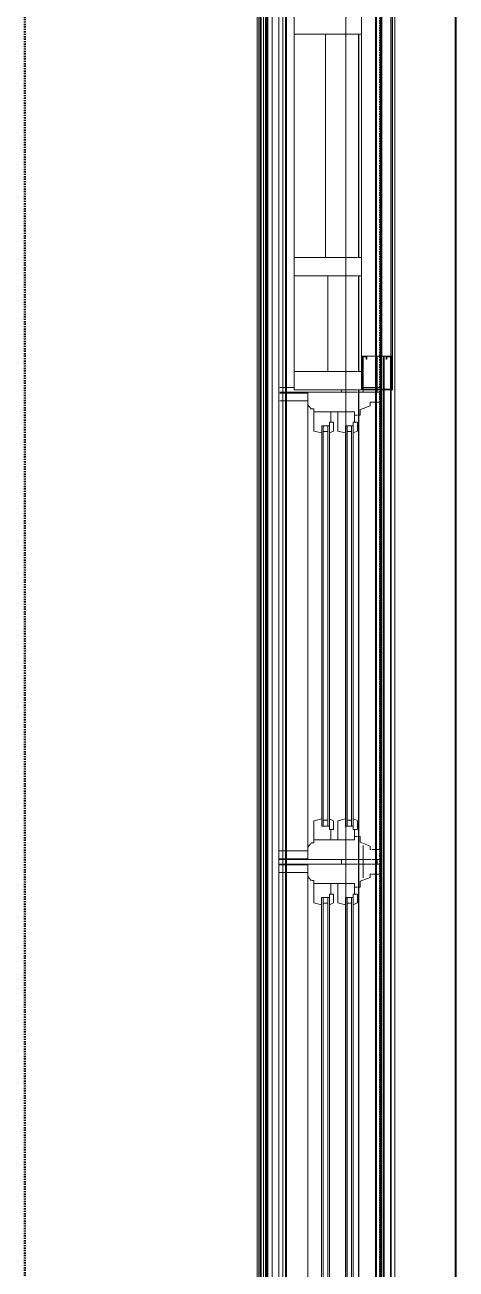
# Model space of a CAD drawing. Header units: inches. Extents: x -4235 to -464, y 9767 to 12269.
# Drawn here: x -2096.8 to -2061.7, y 10670.6 to 10771.9 of the extents above; entities that cross this region are included whole.
import ezdxf

# ---------------------------------------------------------------- set-up
doc = ezdxf.new("R2010")
doc.units = ezdxf.units.IN
doc.header["$MEASUREMENT"] = 0
doc.linetypes.add('Dash 1_16_', pattern=[0.125, 0.0625, -0.0625])
for name, color, linetype, lineweight in [('A-FLOR-1', 192, 'Continuous', 9), ('A-GLAZ-1', 151, 'Continuous', 9), ('A-GLAZ-2', 151, 'Continuous', 20), ('A-GLAZ-CWMG', 51, 'Continuous', 9), ('A-GLAZ-CWMG-1', 9, 'Continuous', 9), ('A-ROOF-1', 10, 'Dash 1_16_', 9), ('A-WALL-1', 113, 'Continuous', 9), ('C-PROP-LINE-1', 91, 'Dash 1_16_', 50)]:
    doc.layers.add(name, color=color, linetype=linetype, lineweight=lineweight)

# ---------------------------------------------------------------- blocks, each defined once
blk = doc.blocks.new('Basic Wall _ EXT - FIBER CEMENT - LARGE - 1hr - ___-2505167-BACKGROUND - ROOF PLAN')
at = {"layer": 'A-WALL-1'}
for p, q in [((-2067.63, 10744.94), (-2067.63, 10742.25)), ((-2067.63, 10742.25), (-2067.63, 10744.94)), ((-2067.6, 10742.25), (-2067.6, 10744.94)), ((-2067.6, 10742.25), (-2067.6, 10744.94)), ((-2069.67, 10742.19), (-2069.67, 10742)), ((-2069.67, 10742), (-2069.67, 10742.19)), ((-2069.64, 10742), (-2069.64, 10742.19)), ((-2069.64, 10742), (-2069.64, 10742.19)), ((-2067.63, 10742.19), (-2067.63, 10089.39)), ((-2067.63, 10089.39), (-2067.63, 10742.19)), ((-2067.6, 10089.39), (-2067.6, 10742.19)), ((-2067.6, 10089.39), (-2067.6, 10742.19)), ((-2069.67, 10703.98), (-2069.67, 10703.6)), ((-2069.67, 10703.6), (-2069.67, 10703.98)), ((-2069.64, 10703.6), (-2069.64, 10703.98)), ((-2069.64, 10703.6), (-2069.64, 10703.98))]:
    blk.add_line(p, q, dxfattribs=at)
blk = doc.blocks.new('Basic Wall _ EXT - FIBER CEMENT - LARGE - 1hr - ___-2162460-BACKGROUND - ROOF PLAN')
at = {"layer": 'A-WALL-1'}
for p, q in [((-2067.05, 9980.19), (-2067.05, 10851.39)), ((-2067.02, 9980.19), (-2067.02, 10851.39)), ((-2066.71, 9980.19), (-2066.71, 10851.39)), ((-2069.67, 10771.16), (-2069.67, 10752.97)), ((-2069.67, 10752.97), (-2069.67, 10771.16)), ((-2069.64, 10752.97), (-2069.64, 10771.16)), ((-2069.64, 10752.97), (-2069.64, 10771.16)), ((-2069.67, 10751.47), (-2069.67, 10743.69)), ((-2069.67, 10743.69), (-2069.67, 10751.47)), ((-2069.64, 10743.69), (-2069.64, 10751.47)), ((-2069.64, 10743.69), (-2069.64, 10751.47)), ((-2067.06, 10742.25), (-2067.06, 10744.88)), ((-2067.05, 10742.25), (-2067.05, 10744.88)), ((-2067.03, 10742.25), (-2067.03, 10744.88)), ((-2067.02, 10742.25), (-2067.02, 10744.88)), ((-2069.67, 10742.19), (-2069.67, 10121.61)), ((-2069.67, 10121.61), (-2069.67, 10742.19)), ((-2069.64, 10089.39), (-2069.64, 10742.19)), ((-2069.64, 10089.39), (-2069.64, 10742.19)), ((-2067.06, 10089.39), (-2067.06, 10742.19)), ((-2067.05, 10089.39), (-2067.05, 10742.19)), ((-2067.03, 10089.39), (-2067.03, 10742.19)), ((-2067.02, 10089.39), (-2067.02, 10742.19))]:
    blk.add_line(p, q, dxfattribs=at)
blk = doc.blocks.new('Basic Wall _ EXT - FIBER CEMENT - SMALL - 1hr - ___-2145934-BACKGROUND - ROOF PLAN')
at = {"layer": 'A-WALL-1'}
for p, q in [((-2061.81, 10857.87), (-2061.81, 9973.7)), ((-2061.81, 9973.7), (-2061.81, 10857.87)), ((-2061.73, 9973.63), (-2061.73, 10857.95)), ((-2061.73, 9973.63), (-2061.73, 10857.95)), ((-2068.29, 9989.06), (-2068.29, 10851.39)), ((-2068.29, 9989.06), (-2068.29, 10851.39)), ((-2068.22, 9980.11), (-2068.22, 10851.47)), ((-2067.84, 9979.73), (-2067.84, 10851.85)), ((-2067.77, 9979.66), (-2067.77, 10851.92)), ((-2070.72, 9982.61), (-2070.72, 10848.97)), ((-2070.72, 9982.62), (-2070.72, 10848.96)), ((-2075.54, 9987.44), (-2075.54, 10844.14)), ((-2075.54, 9987.44), (-2075.54, 10844.14)), ((-2075.83, 10843.86), (-2075.83, 9987.72)), ((-2075.83, 9987.72), (-2075.83, 10843.86)), ((-2075.62, 9987.51), (-2075.62, 10844.06)), ((-2075.62, 9987.51), (-2075.62, 10844.06)), ((-2077.4, 10842.29), (-2077.4, 9989.29)), ((-2077.25, 10842.44), (-2077.25, 9989.14)), ((-2077.24, 9989.13), (-2077.24, 10842.45)), ((-2077.2, 9989.09), (-2077.2, 10842.48)), ((-2077.18, 9989.07), (-2077.18, 10842.51)), ((-2077.17, 9989.06), (-2077.17, 10842.52)), ((-2077.17, 9989.06), (-2077.17, 10842.52)), ((-2077.11, 9989), (-2077.11, 10842.58)), ((-2077.1, 9988.99), (-2077.1, 10842.59)), ((-2077.05, 9988.94), (-2077.05, 10842.64)), ((-2076.7, 10842.99), (-2076.7, 9988.59)), ((-2076.7, 9988.59), (-2076.7, 10842.99)), ((-2077.91, 9989.8), (-2077.91, 10841.78)), ((-2077.8, 9989.69), (-2077.8, 10841.89)), ((-2077.67, 9989.56), (-2077.67, 10842.02)), ((-2077.6, 9989.49), (-2077.6, 10842.08))]:
    blk.add_line(p, q, dxfattribs=at)
blk = doc.blocks.new('Rectangular Mullion - Stud - Vertical-V112-BACKGROUND - ROOF PLAN')
at = {"layer": 'A-GLAZ-CWMG'}
for p, q in [((0, 2.75), (-1.5, 2.75)), ((-1.5, 2.75), (-1.5, 2.44)), ((-1.5, 2.38), (-1.5, 2.34)), ((-1.5, 2.33), (-1.5, 1.45)), ((0, 2.44), (0, 2.75)), ((0, 2.34), (0, 2.38)), ((0, 1.45), (0, 2.33)), ((-1.5, 1.43), (-1.5, -2.75)), ((0, -2.75), (0, 1.43)), ((-1.5, -2.75), (0, -2.75))]:
    blk.add_line(p, q, dxfattribs=at)
blk = doc.blocks.new('Rectangular Mullion - Stud - Base_Head-1740475-BACKGROUND - ROOF PLAN')
at = {"layer": 'A-GLAZ-CWMG-1'}
h = blk.add_hatch(dxfattribs=at)
h.set_pattern_fill('FP_6', color=256, style=0, pattern_type=2)
h.set_pattern_definition([(270, (-2072.361, 12062.38), (8, 5e-16), [])])
h.paths.add_polyline_path([(-2070.75, 12054.04), (-2069.61, 12054.04), (-2069.64, 12072.22), (-2075.11, 12072.22), (-2075.11, 12054.04)], flags=0)
at = {"layer": 'A-GLAZ-CWMG'}
blk.add_line((-2075.11, 12054.04), (-2075.11, 12072.22), dxfattribs=at)
blk = doc.blocks.new('Rectangular Mullion - Stud - Vertical-V113-BACKGROUND - ROOF PLAN')
at = {"layer": 'A-GLAZ-CWMG'}
for p, q in [((0, 2.44), (0, 2.75)), ((0, 2.75), (1.5, 2.75)), ((0, 2.34), (0, 2.38)), ((0, 1.45), (0, 2.33)), ((1.5, 2.75), (1.5, 2.44)), ((1.5, 2.38), (1.5, 2.34)), ((1.5, 2.33), (1.5, 1.45)), ((0, -2.75), (0, 1.43)), ((1.5, 1.43), (1.5, -2.75)), ((1.5, -2.75), (0, -2.75))]:
    blk.add_line(p, q, dxfattribs=at)
blk = doc.blocks.new('Rectangular Mullion - Stud - Vertical-V114-BACKGROUND - ROOF PLAN')
at = {"layer": 'A-GLAZ-CWMG'}
for p, q in [((0, 2.44), (0, 2.75)), ((0, 2.75), (1.5, 2.75)), ((0, 2.39), (0, 2.44)), ((0, 2.34), (0, 2.39)), ((0, 1.45), (0, 2.33)), ((1.5, 2.75), (1.5, 2.44)), ((1.5, 2.44), (1.5, 2.39)), ((1.5, 2.39), (1.5, 2.34)), ((1.5, 2.33), (1.5, 1.45)), ((0, -2.75), (0, 1.43)), ((1.5, 1.43), (1.5, -2.75)), ((1.5, -2.75), (0, -2.75))]:
    blk.add_line(p, q, dxfattribs=at)
blk = doc.blocks.new('Rectangular Mullion - Profile_Polycarbonate_Upper and left-1997798-BACKGROUND - ROOF PLAN')
at = {"layer": 'A-GLAZ-CWMG'}
for p, q in [((-2069.42, 10849.64), (-2069.3, 10849.64)), ((-2069.3, 10849.64), (-2068.58, 10849.64)), ((-2068.58, 10849.64), (-2068.52, 10849.64)), ((-2068.52, 10849.64), (-2068.45, 10849.64)), ((-2068.45, 10849.64), (-2068.39, 10849.64)), ((-2068.39, 10849.64), (-2068.33, 10849.64)), ((-2068.18, 10849.64), (-2067.93, 10849.64)), ((-2067.92, 10849.64), (-2067.77, 10849.64)), ((-2067.77, 10849.64), (-2067.02, 10849.64)), ((-2067.02, 10849.64), (-2066.92, 10849.64)), ((-2066.92, 10849.64), (-2066.92, 10744.94)), ((-2069.42, 10831.71), (-2069.42, 10848.39)), ((-2069.42, 10812.02), (-2069.42, 10830.21)), ((-2069.42, 10792.34), (-2069.42, 10810.52)), ((-2069.42, 10772.66), (-2069.42, 10790.84)), ((-2069.42, 10752.97), (-2069.42, 10771.16)), ((-2069.42, 10744.94), (-2069.42, 10751.47)), ((-2068.58, 10744.94), (-2069.42, 10744.94)), ((-2068.52, 10744.94), (-2068.58, 10744.94)), ((-2068.46, 10744.94), (-2068.52, 10744.94)), ((-2068.4, 10744.94), (-2068.45, 10744.94)), ((-2068.34, 10744.94), (-2068.39, 10744.94)), ((-2068.03, 10744.94), (-2068.18, 10744.94)), ((-2067.92, 10744.94), (-2068.01, 10744.94)), ((-2067.77, 10744.94), (-2067.92, 10744.94)), ((-2067.02, 10744.94), (-2067.77, 10744.94)), ((-2066.92, 10744.94), (-2067.02, 10744.94))]:
    blk.add_line(p, q, dxfattribs=at)
blk = doc.blocks.new('Rectangular Mullion - Profile_Polycarbonate_right-V120-BACKGROUND - ROOF PLAN')
at = {"layer": 'A-GLAZ-CWMG'}
for p, q in [((0, 1.29), (-2.75, 1.29)), ((-2.75, 1.29), (-2.75, 1.19)), ((-2.75, 1.19), (-2.75, 0.79)), ((-2.69, 1.22), (-0.06, 1.22)), ((-2.69, 0.85), (-2.69, 1.19)), ((-0.06, 1.19), (-0.06, 0.44)), ((0, 1.19), (0, 1.29)), ((0, 0.44), (0, 1.19)), ((-2.75, 0.79), (-2.5, 0.79)), ((-2.5, 0.85), (-2.69, 0.85)), ((-2.5, 0.79), (-2.5, 0.85)), ((-0.06, 0.44), (-0.06, 0.29)), ((-0.06, 0.29), (-0.06, 0.2)), ((-0.06, 0.18), (-0.06, 0.03)), ((0, 0.29), (0, 0.44)), ((0, 0.2), (0, 0.29)), ((0, 0.03), (0, 0.18)), ((-2.5, -0.79), (-2.75, -0.79)), ((-2.75, -0.79), (-2.75, -1.21)), ((-2.69, -1.15), (-2.69, -0.85)), ((-2.69, -0.85), (-2.5, -0.85)), ((-2.5, -0.85), (-2.5, -0.79)), ((-0.06, -0.13), (-0.06, -0.18)), ((-0.06, -0.19), (-0.06, -0.24)), ((-0.06, -0.25), (-0.06, -0.31)), ((-0.06, -0.31), (-0.06, -0.37)), ((-0.06, -0.37), (-0.06, -1.15)), ((0, -0.18), (0, -0.13)), ((0, -0.24), (0, -0.19)), ((0, -0.31), (0, -0.25)), ((0, -0.37), (0, -0.31)), ((0, -1.21), (0, -0.37)), ((-2.75, -1.21), (-1.5, -1.21)), ((-0.06, -1.15), (-2.69, -1.15))]:
    blk.add_line(p, q, dxfattribs=at)
blk = doc.blocks.new('Rectangular Mullion - Stud - Base_Head-1997771-BACKGROUND - ROOF PLAN')
at = {"layer": 'A-GLAZ-CWMG-1'}
h = blk.add_hatch(dxfattribs=at)
h.set_pattern_fill('FP_20', color=256, style=0, pattern_type=2)
h.set_pattern_definition([(270, (-2072.174, 10746.83), (8, 5e-16), [])])
h.paths.add_polyline_path([(-2069.52, 10743.69), (-2069.42, 10743.69), (-2069.42, 10751.47), (-2074.92, 10751.47), (-2074.92, 10743.69), (-2069.64, 10743.69)], flags=0)
at = {"layer": 'A-GLAZ-CWMG'}
blk.add_line((-2074.92, 10743.69), (-2074.92, 10751.47), dxfattribs=at)
blk = doc.blocks.new('Window-Double_Hung-Andersen-400_Series-Tilt_Wash - DOUBLE HUNG - COTTAGE - 3RD FLOOR-V129-BACKGROUND - ROOF PLAN')
at = {"layer": 'A-GLAZ-1'}
for p, q in [((-19.01, 3.28), (-19.01, 3.63)), ((-19.01, 3.18), (-19.01, 3.28)), ((-19.01, 3.07), (-19.01, 3.17)), ((-19.01, 3), (-19.01, 3.07)), ((-18.95, 3.28), (-18.95, 3.63)), ((-18.95, 3.18), (-18.95, 3.28)), ((-18.95, 3.07), (-18.95, 3.17)), ((-18.95, 3), (-18.95, 3.07)), ((-18.32, 3.28), (-18.32, 3.58)), ((-18.32, 3.19), (-18.32, 3.28)), ((-18.32, 3.07), (-18.32, 3.18)), ((-18.32, 3), (-18.32, 3.07)), ((18.32, 3.57), (18.32, 3.63)), ((18.32, 3.28), (18.32, 3.53)), ((18.32, 3.07), (18.32, 3.28)), ((18.32, 3), (18.32, 3.07)), ((18.95, 3.63), (18.95, 3.58)), ((18.95, 3.53), (18.95, 3.28)), ((18.95, 3.28), (18.95, 3.07)), ((18.95, 3.07), (18.95, 3)), ((19.01, 3.63), (19.01, 3.58)), ((19.01, 3.54), (19.01, 3.28)), ((19.01, 3.28), (19.01, 3.07)), ((19.01, 3.07), (19.01, 3)), ((-19.01, 2.62), (-19.01, 3)), ((-18.95, 2.62), (-19.01, 2.62)), ((-18.95, 1.25), (-18.95, 3)), ((-18.32, 1.25), (-18.32, 3)), ((18.32, 1.25), (18.32, 3)), ((18.95, 3), (18.95, 1.25)), ((19.01, 2.62), (18.95, 2.62)), ((19.01, 3), (19.01, 2.62)), ((18.95, 1.25), (-18.95, 1.25)), ((-16.29, 0), (-15.7, 0)), ((-15.82, -0.38), (-15.82, 0)), ((-15.7, 0.12), (15.7, 0.12)), ((16.29, 0), (15.7, 0)), ((15.82, -0.38), (15.82, 0)), ((-16.29, -0.38), (-15.7, -0.38)), ((-15.7, 0), (15.7, 0)), ((-15.7, -0.38), (15.7, -0.38)), ((-15.7, -0.5), (15.7, -0.5)), ((16.29, -0.38), (15.7, -0.38)), ((-16.29, -1.94), (-15.7, -1.94)), ((-15.82, -2.31), (-15.82, -1.94)), ((-15.7, -1.81), (15.7, -1.81)), ((-15.7, -1.94), (15.7, -1.94)), ((16.29, -1.94), (15.7, -1.94)), ((15.82, -2.31), (15.82, -1.94)), ((-16.29, -2.31), (-15.7, -2.31)), ((-15.7, -2.31), (15.7, -2.31)), ((-15.7, -2.44), (15.7, -2.44)), ((16.29, -2.31), (15.7, -2.31))]:
    blk.add_line(p, q, dxfattribs=at)
at = {"layer": 'A-GLAZ-2'}
for p, q in [((-19.01, 1.25), (19.01, 1.25)), ((-19.01, -1.8), (-19.01, 1.25)), ((-17.71, 1.01), (-18, 1.25)), ((17.67, 0.97), (18, 1.25)), ((19.01, 1.25), (19.01, -1.8)), ((-17.67, 0.97), (-17.67, 0.75)), ((-17.67, 0.75), (-15.86, 0.75)), ((-17.42, -1.8), (-17.42, 0.75)), ((-16.29, -0.5), (-16.29, 0.12)), ((-15.7, 0.12), (-16.29, 0.12)), ((-15.86, 0.75), (-15.7, 0.12)), ((15.86, 0.75), (15.7, 0.12)), ((15.7, 0.12), (16.29, 0.12)), ((17.67, 0.75), (15.86, 0.75)), ((16.29, -0.5), (16.29, 0.12)), ((17.42, -1.8), (17.42, 0.75)), ((17.67, 0.97), (17.67, 0.75)), ((-17.42, -0.62), (-16.57, -0.62)), ((-16.57, -0.5), (-16.57, -0.84)), ((-15.7, -0.5), (-16.57, -0.5)), ((-15.86, -0.84), (-16.57, -0.84)), ((-15.86, -0.84), (-15.7, -0.5)), ((15.86, -0.84), (15.7, -0.5)), ((15.7, -0.5), (16.57, -0.5)), ((15.86, -0.84), (16.57, -0.84)), ((16.57, -0.5), (16.57, -0.84)), ((17.42, -0.62), (16.57, -0.62)), ((-19.01, -2.7), (-19.01, -1.83)), ((-17.42, -1.19), (-15.86, -1.19)), ((-17.42, -2.56), (-17.42, -1.83)), ((-15.7, -1.81), (-16.29, -1.81)), ((-16.29, -2.44), (-16.29, -1.83)), ((-15.86, -1.19), (-15.7, -1.81)), ((15.86, -1.19), (15.7, -1.81)), ((15.7, -1.81), (16.29, -1.81)), ((17.42, -1.19), (15.86, -1.19)), ((16.29, -2.44), (16.29, -1.83)), ((17.42, -2.56), (17.42, -1.83)), ((19.01, -1.83), (19.01, -2.7)), ((-19.01, -2.76), (-19.01, -2.71)), ((-19.01, -2.87), (-19.01, -2.82)), ((-19.01, -3.88), (-19.01, -2.91)), ((-17.92, -3.81), (-17.61, -3)), ((-17.61, -3), (-17.14, -3)), ((-17.42, -2.56), (-16.57, -2.56)), ((-17.14, -2.7), (-17.14, -2.56)), ((-17.14, -2.76), (-17.14, -2.71)), ((-17.14, -2.87), (-17.14, -2.82)), ((-17.14, -3), (-17.14, -2.91)), ((-16.57, -2.44), (-16.57, -2.7)), ((-15.7, -2.44), (-16.57, -2.44)), ((-16.57, -2.71), (-16.57, -2.76)), ((-15.86, -2.78), (-16.57, -2.78)), ((-15.84, -2.76), (-15.82, -2.71)), ((-15.82, -2.7), (-15.7, -2.44)), ((15.82, -2.7), (15.7, -2.44)), ((15.7, -2.44), (16.57, -2.44)), ((15.85, -2.76), (15.82, -2.71)), ((15.86, -2.78), (16.57, -2.78)), ((16.57, -2.44), (16.57, -2.7)), ((17.42, -2.56), (16.57, -2.56)), ((16.57, -2.71), (16.57, -2.76)), ((17.14, -2.7), (17.14, -2.56)), ((17.14, -2.76), (17.14, -2.71)), ((17.14, -2.87), (17.14, -2.82)), ((17.14, -3), (17.14, -2.91)), ((17.61, -3), (17.14, -3)), ((17.92, -3.81), (17.62, -3.04)), ((19.01, -2.71), (19.01, -2.76)), ((19.01, -2.82), (19.01, -2.87)), ((19.01, -2.91), (19.01, -3.97)), ((-19.01, -3.25), (-20.51, -3.25)), ((-19.01, -4.02), (-19.01, -3.97)), ((-19.01, -4.08), (-19.01, -4.03)), ((-18.2, -3.81), (-17.92, -3.81)), ((-18.2, -3.88), (-18.2, -3.81)), ((-18.2, -4.02), (-18.2, -3.97)), ((-18.2, -4.08), (-18.2, -4.03)), ((18.2, -3.81), (17.92, -3.81)), ((18.2, -3.97), (18.2, -3.81)), ((18.2, -4.02), (18.2, -3.97)), ((18.2, -4.09), (18.2, -4.03)), ((19.01, -3.25), (19.2, -3.25)), ((19.01, -3.97), (19.01, -4.02)), ((19.01, -4.03), (19.01, -4.09)), ((19.26, -3.25), (20.51, -3.25)), ((-19.01, -4.15), (-19.01, -4.1)), ((-19.01, -4.21), (-19.01, -4.16)), ((-19.01, -4.48), (-19.01, -4.37)), ((-19.01, -4.62), (-19.01, -4.5)), ((19.01, -4.62), (-19.01, -4.62)), ((-18.2, -4.15), (-18.2, -4.1)), ((-18.2, -4.21), (-18.2, -4.16)), ((-18.2, -4.48), (-18.2, -4.37)), ((-18.2, -4.62), (-18.2, -4.5)), ((18.2, -4.15), (18.2, -4.1)), ((18.2, -4.21), (18.2, -4.16)), ((18.2, -4.52), (18.2, -4.37)), ((18.2, -4.62), (18.2, -4.53)), ((19.01, -4.1), (19.01, -4.15)), ((19.01, -4.16), (19.01, -4.21)), ((19.01, -4.37), (19.01, -4.52)), ((19.01, -4.53), (19.01, -4.62))]:
    blk.add_line(p, q, dxfattribs=at)
blk = doc.blocks.new('Window-Double_Hung-Andersen-400_Series-Tilt_Wash - DOUBLE HUNG - COTTAGE - 3RD FLOOR-V159-BACKGROUND - ROOF PLAN')
at = {"layer": 'A-GLAZ-1'}
for p, q in [((-16.29, 2.31), (-15.7, 2.31)), ((-15.82, 2.31), (-15.82, 1.94)), ((-15.7, 2.44), (15.7, 2.44)), ((-15.7, 2.31), (15.7, 2.31)), ((16.29, 2.31), (15.7, 2.31)), ((15.82, 2.31), (15.82, 1.94)), ((-16.29, 1.94), (-15.7, 1.94)), ((-15.7, 1.94), (15.7, 1.94)), ((-15.7, 1.81), (15.7, 1.81)), ((16.29, 1.94), (15.7, 1.94)), ((-16.29, 0.38), (-15.7, 0.38)), ((-15.82, 0.38), (-15.82, 0)), ((-15.7, 0.5), (15.7, 0.5)), ((-15.7, 0.38), (15.7, 0.38)), ((-15.7, 0), (15.7, 0)), ((16.29, 0.38), (15.7, 0.38)), ((15.82, 0.38), (15.82, 0)), ((-16.29, 0), (-15.7, 0)), ((-15.7, -0.13), (15.7, -0.13)), ((16.29, 0), (15.7, 0)), ((18.95, -1.25), (-18.95, -1.25)), ((-18.95, -1.25), (-18.95, -3)), ((-18.32, -1.25), (-18.32, -3)), ((18.32, -1.25), (18.32, -2.78)), ((18.95, -2.77), (18.95, -1.25)), ((-19.01, -3), (-19.01, -2.62)), ((-19.01, -2.62), (-18.95, -2.62)), ((-19.01, -3.07), (-19.01, -3)), ((-18.95, -3), (-18.95, -3.07)), ((-18.32, -3), (-18.32, -3.07)), ((18.32, -2.79), (18.32, -3)), ((18.32, -3), (18.32, -3.07)), ((18.95, -2.62), (19.01, -2.62)), ((18.95, -3), (18.95, -2.78)), ((18.95, -3.07), (18.95, -3)), ((19.01, -2.62), (19.01, -2.77)), ((19.01, -2.78), (19.01, -3)), ((19.01, -3), (19.01, -3.07)), ((-19.01, -3.17), (-19.01, -3.07)), ((-19.01, -3.28), (-19.01, -3.18)), ((-19.01, -3.63), (-19.01, -3.28)), ((-18.95, -3.07), (-18.95, -3.17)), ((-18.95, -3.18), (-18.95, -3.28)), ((-18.95, -3.28), (-18.95, -3.63)), ((-18.32, -3.11), (-18.32, -3.16)), ((-18.32, -3.17), (-18.32, -3.28)), ((-18.32, -3.28), (-18.32, -3.63)), ((18.32, -3.09), (18.32, -3.28)), ((18.32, -3.29), (18.32, -3.63)), ((18.95, -3.28), (18.95, -3.08)), ((18.95, -3.63), (18.95, -3.29)), ((19.01, -3.08), (19.01, -3.28)), ((19.01, -3.29), (19.01, -3.63))]:
    blk.add_line(p, q, dxfattribs=at)
at = {"layer": 'A-GLAZ-2'}
for p, q in [((19.01, 4.62), (-19.01, 4.62)), ((-19.01, 4.62), (-19.01, 4.5)), ((-19.01, 4.48), (-19.01, 4.37)), ((-19.01, 4.2), (-19.01, 4.16)), ((-19.01, 4.15), (-19.01, 4.1)), ((-19.01, 4.08), (-19.01, 4.03)), ((-18.2, 4.62), (-18.2, 4.5)), ((-18.2, 4.48), (-18.2, 4.37)), ((-18.2, 4.2), (-18.2, 4.16)), ((-18.2, 4.15), (-18.2, 4.1)), ((-18.2, 4.08), (-18.2, 4.03)), ((18.2, 4.62), (18.2, 4.47)), ((18.2, 4.45), (18.2, 4.37)), ((18.2, 4.2), (18.2, 4.16)), ((18.2, 4.14), (18.2, 4.1)), ((19.01, 4.47), (19.01, 4.62)), ((19.01, 4.37), (19.01, 4.45)), ((19.01, 4.16), (19.01, 4.2)), ((19.01, 4.1), (19.01, 4.14)), ((-19.01, 3.25), (-20.51, 3.25)), ((-19.01, 4.02), (-19.01, 3.97)), ((-19.01, 3.88), (-19.01, 2.91)), ((-18.2, 4.02), (-18.2, 3.97)), ((-18.2, 3.89), (-18.2, 3.81)), ((-18.2, 3.81), (-17.92, 3.81)), ((-17.92, 3.81), (-17.61, 3)), ((17.92, 3.81), (17.61, 3)), ((18.2, 3.81), (17.92, 3.81)), ((18.2, 4.02), (18.2, 3.97)), ((18.2, 3.92), (18.2, 3.81)), ((19.01, 3.97), (19.01, 4.02)), ((19.01, 2.91), (19.01, 3.92)), ((19.01, 3.25), (20.51, 3.25)), ((-19.01, 2.87), (-19.01, 2.82)), ((-19.01, 2.76), (-19.01, 2.71)), ((-19.01, 2.7), (-19.01, 1.83)), ((-17.61, 3), (-17.14, 3)), ((-17.42, 2.56), (-16.57, 2.56)), ((-17.42, 2.56), (-17.42, 1.83)), ((-17.14, 3), (-17.14, 2.91)), ((-17.14, 2.87), (-17.14, 2.82)), ((-17.14, 2.76), (-17.14, 2.71)), ((-17.14, 2.7), (-17.14, 2.56)), ((-15.86, 2.78), (-16.57, 2.78)), ((-16.57, 2.71), (-16.57, 2.76)), ((-16.57, 2.44), (-16.57, 2.7)), ((-15.7, 2.44), (-16.57, 2.44)), ((-16.29, 2.44), (-16.29, 1.83)), ((-15.84, 2.76), (-15.82, 2.71)), ((-15.82, 2.7), (-15.7, 2.44)), ((15.82, 2.7), (15.7, 2.44)), ((15.7, 2.44), (16.57, 2.44)), ((15.86, 2.78), (16.57, 2.78)), ((16.29, 2.44), (16.29, 1.83)), ((16.57, 2.44), (16.57, 2.7)), ((17.42, 2.56), (16.57, 2.56)), ((17.14, 3), (17.14, 2.91)), ((17.61, 3), (17.14, 3)), ((17.14, 2.87), (17.14, 2.82)), ((17.14, 2.7), (17.14, 2.56)), ((17.42, 2.56), (17.42, 1.83)), ((19.01, 2.82), (19.01, 2.87)), ((19.01, 1.83), (19.01, 2.7)), ((-19.01, 1.8), (-19.01, -1.25)), ((-17.42, 1.8), (-17.42, -0.75)), ((-17.42, 1.19), (-15.86, 1.19)), ((-15.7, 1.81), (-16.29, 1.81)), ((-15.86, 1.19), (-15.7, 1.81)), ((15.7, 1.81), (16.29, 1.81)), ((15.86, 1.19), (15.7, 1.81)), ((17.42, 1.19), (15.86, 1.19)), ((17.42, 1.8), (17.42, -0.75)), ((19.01, -1.25), (19.01, 1.8)), ((-17.42, 0.62), (-16.57, 0.62)), ((-15.86, 0.84), (-16.57, 0.84)), ((-16.57, 0.5), (-16.57, 0.84)), ((-15.7, 0.5), (-16.57, 0.5)), ((-16.29, 0.5), (-16.29, -0.13)), ((-15.86, 0.84), (-15.7, 0.5)), ((15.86, 0.84), (15.7, 0.5)), ((15.7, 0.5), (16.57, 0.5)), ((15.86, 0.84), (16.57, 0.84)), ((16.29, 0.5), (16.29, -0.09)), ((16.57, 0.5), (16.57, 0.84)), ((17.42, 0.62), (16.57, 0.62)), ((-17.67, -0.97), (-18, -1.25)), ((-17.67, -0.93), (-17.67, -0.75)), ((-17.67, -0.75), (-15.86, -0.75)), ((-15.7, -0.13), (-16.29, -0.13)), ((-15.86, -0.75), (-15.7, -0.13)), ((15.7, -0.13), (16.29, -0.13)), ((15.86, -0.75), (15.7, -0.13)), ((17.67, -0.75), (15.86, -0.75)), ((17.67, -0.97), (17.67, -0.75)), ((17.67, -0.97), (18, -1.25)), ((-19.01, -1.25), (19.01, -1.25))]:
    blk.add_line(p, q, dxfattribs=at)
blk = doc.blocks.new('Family - ___-2835860-BACKGROUND - ROOF PLAN')
at = {"layer": 'C-PROP-LINE-1'}
blk.add_line((-2067.92, 9980.19), (-2067.92, 10851.39), dxfattribs=at)
blk = doc.blocks.new('Family - ___-2835903-BACKGROUND - ROOF PLAN')
at = {"layer": 'C-PROP-LINE-1'}
blk.add_line((-2096.82, 10009.09), (-2096.82, 10822.49), dxfattribs=at)
blk = doc.blocks.new('Family - ___-2835932-BACKGROUND - ROOF PLAN')
at = {"layer": 'C-PROP-LINE-1'}
blk.add_line((-2067.92, 9980.19), (-2067.92, 10851.39), dxfattribs=at)

msp = doc.modelspace()

# ---------------------------------------------------------------- linework, layer by layer
at = {"layer": 'A-FLOR-1'}
for p, q in [((-2071.05, 10742), (-2071.05, 10742.19)), ((-2071.05, 10703.6), (-2071.05, 10703.98))]:
    msp.add_line(p, q, dxfattribs=at)
at = {"layer": 'A-ROOF-1'}
msp.add_line((-2076.17, 10843.47), (-2076.17, 9989.07), dxfattribs=at)
at = {"layer": 'A-WALL-1'}
for p, q in [((-2067.92, 10851.39), (-2067.92, 9980.19)), ((-2076.17, 10117.7), (-2076.17, 10843.47)), ((-2077.17, 9989.06), (-2077.17, 10842.51)), ((-2068.17, 10742.38), (-2068.17, 10744.94)), ((-2069.3, 10742.38), (-2069.3, 10744.88)), ((-2076.13, 10742), (-2076.17, 10742)), ((-2076.09, 10742.38), (-2074.92, 10742.38)), ((-2070.75, 10742), (-2076.08, 10742)), ((-2069.85, 10742), (-2070.72, 10742)), ((-2069.79, 10742), (-2069.84, 10742)), ((-2069.67, 10742), (-2069.73, 10742)), ((-2068.58, 10742), (-2069.64, 10742)), ((-2068.58, 10742.38), (-2069.42, 10742.38)), ((-2069.36, 10742.38), (-2068.58, 10742.38)), ((-2068.58, 10742.38), (-2068.52, 10742.38)), ((-2068.58, 10742.38), (-2068.52, 10742.38)), ((-2068.52, 10742), (-2068.58, 10742)), ((-2068.52, 10742.38), (-2068.46, 10742.38)), ((-2068.52, 10742.38), (-2068.46, 10742.38)), ((-2068.46, 10742), (-2068.52, 10742)), ((-2068.45, 10742.38), (-2068.4, 10742.38)), ((-2068.45, 10742.38), (-2068.4, 10742.38)), ((-2068.4, 10742), (-2068.45, 10742)), ((-2068.39, 10742.38), (-2068.34, 10742.38)), ((-2068.39, 10742.38), (-2068.34, 10742.38)), ((-2068.34, 10742), (-2068.39, 10742)), ((-2068.18, 10742.38), (-2068.03, 10742.38)), ((-2068.18, 10742.38), (-2068.03, 10742.38)), ((-2068.03, 10742), (-2068.18, 10742)), ((-2068.17, 10742.25), (-2068.17, 10742.38)), ((-2068.17, 10742), (-2068.17, 10742.19)), ((-2068.01, 10742.38), (-2067.92, 10742.38)), ((-2068.01, 10742.38), (-2067.92, 10742.38)), ((-2067.92, 10742), (-2068.01, 10742)), ((-2076.17, 10703.98), (-2075.73, 10703.98)), ((-2075.73, 10703.6), (-2076.17, 10703.6)), ((-2075.72, 10703.98), (-2070.75, 10703.98)), ((-2070.75, 10703.6), (-2075.72, 10703.6)), ((-2070.72, 10703.98), (-2069.85, 10703.98)), ((-2069.85, 10703.6), (-2070.72, 10703.6)), ((-2069.84, 10703.98), (-2069.79, 10703.98)), ((-2069.79, 10703.6), (-2069.84, 10703.6)), ((-2069.73, 10703.98), (-2069.67, 10703.98)), ((-2069.67, 10703.6), (-2069.73, 10703.6)), ((-2069.64, 10703.98), (-2068.67, 10703.98)), ((-2068.66, 10703.6), (-2069.64, 10703.6)), ((-2068.58, 10703.98), (-2068.53, 10703.98)), ((-2068.53, 10703.6), (-2068.58, 10703.6)), ((-2068.52, 10703.98), (-2068.46, 10703.98)), ((-2068.46, 10703.6), (-2068.52, 10703.6)), ((-2068.45, 10703.98), (-2068.4, 10703.98)), ((-2068.4, 10703.6), (-2068.45, 10703.6)), ((-2068.39, 10703.98), (-2068.34, 10703.98)), ((-2068.34, 10703.6), (-2068.39, 10703.6)), ((-2068.18, 10703.98), (-2068.06, 10703.98)), ((-2068.07, 10703.6), (-2068.18, 10703.6)), ((-2068.17, 10703.6), (-2068.17, 10703.98)), ((-2068.05, 10703.98), (-2067.92, 10703.98)), ((-2067.92, 10703.6), (-2068.05, 10703.6))]:
    msp.add_line(p, q, dxfattribs=at)

# ---------------------------------------------------------------- block references
at = {"layer": 'A-GLAZ-1'}
for name, p, rotation in [('Window-Double_Hung-Andersen-400_Series-Tilt_Wash - DOUBLE HUNG - COTTAGE - 3RD FLOOR-V129-BACKGROUND - ROOF PLAN', (-2072.55, 10722.99), 89.99999999999991), ('Window-Double_Hung-Andersen-400_Series-Tilt_Wash - DOUBLE HUNG - COTTAGE - 3RD FLOOR-V159-BACKGROUND - ROOF PLAN', (-2072.55, 10684.59), 269.9999999999999)]:
    msp.add_blockref(name, p, dxfattribs=dict(at, rotation=rotation))
at = {"layer": 'A-GLAZ-CWMG'}
for name, p in [('Rectangular Mullion - Profile_Polycarbonate_Upper and left-1997798-BACKGROUND - ROOF PLAN', (0, 0)), ('Rectangular Mullion - Stud - Base_Head-1740475-BACKGROUND - ROOF PLAN', (0.19, -1301.07)), ('Rectangular Mullion - Stud - Base_Head-1997771-BACKGROUND - ROOF PLAN', (0, 0))]:
    msp.add_blockref(name, p, dxfattribs=at)
at = {"layer": 'A-GLAZ-CWMG', "extrusion": (0, 0, -1), "rotation": 89.99999999999284}
for name, p in [('Rectangular Mullion - Stud - Vertical-V114-BACKGROUND - ROOF PLAN', (2072.17, 10771.16)), ('Rectangular Mullion - Stud - Vertical-V113-BACKGROUND - ROOF PLAN', (2072.17, 10751.47))]:
    msp.add_blockref(name, p, dxfattribs=at)
at = {"layer": 'A-GLAZ-CWMG'}
for name, p, rotation in [('Rectangular Mullion - Profile_Polycarbonate_right-V120-BACKGROUND - ROOF PLAN', (-2068.21, 10742.19), 270.0000000000089), ('Rectangular Mullion - Stud - Vertical-V112-BACKGROUND - ROOF PLAN', (-2072.17, 10742.19), 270.0000000000072)]:
    msp.add_blockref(name, p, dxfattribs=dict(at, rotation=rotation))
at = {"layer": 'A-WALL-1'}
for name in ['Basic Wall _ EXT - FIBER CEMENT - SMALL - 1hr - ___-2145934-BACKGROUND - ROOF PLAN', 'Basic Wall _ EXT - FIBER CEMENT - LARGE - 1hr - ___-2505167-BACKGROUND - ROOF PLAN', 'Basic Wall _ EXT - FIBER CEMENT - LARGE - 1hr - ___-2162460-BACKGROUND - ROOF PLAN']:
    msp.add_blockref(name, (0, 0), dxfattribs=at)
at = {"layer": 'C-PROP-LINE-1'}
for name in ['Family - ___-2835860-BACKGROUND - ROOF PLAN', 'Family - ___-2835932-BACKGROUND - ROOF PLAN', 'Family - ___-2835903-BACKGROUND - ROOF PLAN']:
    msp.add_blockref(name, (0, 0), dxfattribs=at)

doc.saveas('drawing.dxf')
